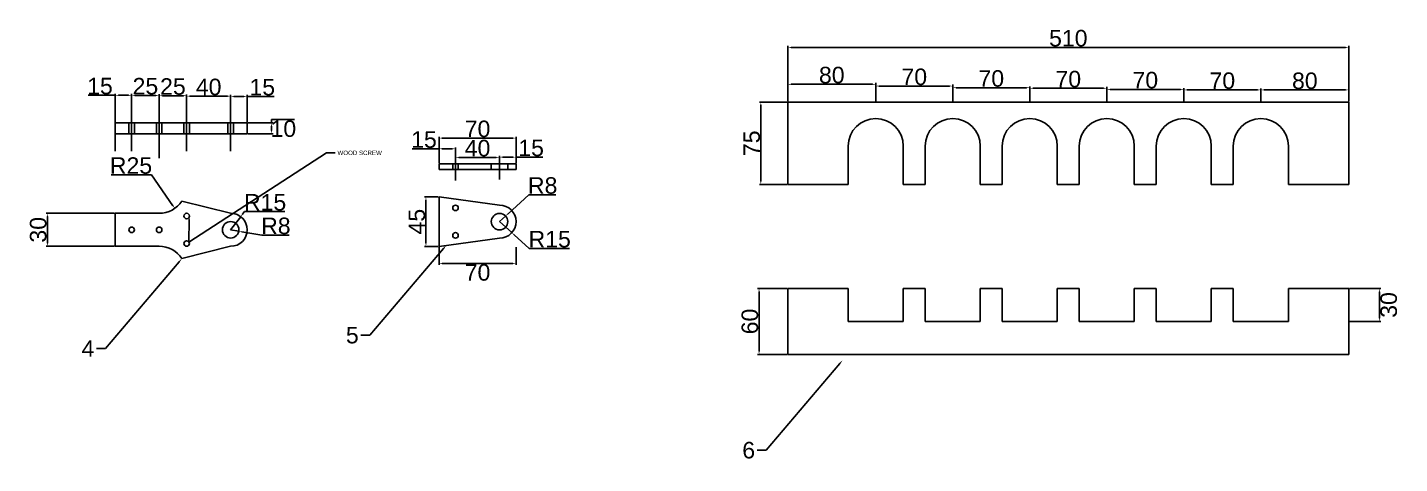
# Model space of a CAD drawing. Header units: millimetres. Extents: x -3009 to 55097, y -2803 to 5841.
# Drawn here: x 23912 to 25159, y 568 to 965 of the extents above; entities that cross this region are included whole.
import ezdxf
from ezdxf import colors
from ezdxf.entities.mleader import LeaderData, LeaderLine
from ezdxf.math import Vec2, Vec3

# ---------------------------------------------------------------- set-up
doc = ezdxf.new("R2010")
doc.units = ezdxf.units.MM
doc.layers.add('DIM', color=10, linetype='Continuous')
doc.layers.add('SC', color=5, linetype='Continuous')
doc.styles.get("Standard").update_dxf_attribs({"font": 'arial.ttf', "height": 15})
doc.dimstyles.new('DIM', dxfattribs={"dimtxt": 15, "dimasz": 3, "dimexe": 1.25, "dimexo": 0.625, "dimtad": 2, "dimtoh": 1, "dimdec": 0, "dimtxsty": 'Standard', "dimcen": 2.5, "dimclrd": 1, "dimclre": 4, "dimclrt": 1, "dimadec": 0, "dimazin": 0, "dimtfac": 1, "dimtdec": 0, "dimtmove": 0, "dimatfit": 3, "dimfxl": 1, "dimtfillclr": 4, "dimarcsym": 0})

# ---------------------------------------------------------------- blocks, each defined once
blk = doc.blocks.new('*D139')
at = {"layer": 'Defpoints', "color": 0, "transparency": 16777216}
for p in [(25113.1, 946.4), (24603.1, 896.8), (25113.1, 896.8)]:
    blk.add_point(p, dxfattribs=at)
at = {"layer": 'DIM', "color": 4, "lineweight": -2, "transparency": 16777216}
for p, q in [((24603.1, 897.4), (24603.1, 947.7)), ((25113.1, 897.4), (25113.1, 947.7))]:
    blk.add_line(p, q, dxfattribs=at)
at = {"layer": 'DIM', "color": 1, "lineweight": -2, "transparency": 16777216}
blk.add_line((24606.1, 946.4), (25110.1, 946.4), dxfattribs=at)
at = {"layer": 'DIM', "color": 1, "transparency": 16777216}
for points in [[(24606.1, 946.9), (24606.1, 945.9), (24603.1, 946.4)], [(25110.1, 946.9), (25110.1, 945.9), (25113.1, 946.4)]]:
    blk.add_solid(points, dxfattribs=at)
at = {"layer": 'DIM', "color": 1, "transparency": 16777216, "insert": (24858.1, 954.7), "char_height": 15, "attachment_point": 5}
blk.add_mtext('510', dxfattribs=at)
blk = doc.blocks.new('*D130')
at = {"layer": 'Defpoints', "color": 0, "transparency": 16777216}
for p in [(24683.1, 912.9), (24603.1, 896.8), (24683.1, 896.8)]:
    blk.add_point(p, dxfattribs=at)
at = {"layer": 'DIM', "color": 4, "lineweight": -2, "transparency": 16777216}
for p, q in [((24603.1, 897.4), (24603.1, 914.2)), ((24683.1, 897.4), (24683.1, 914.2))]:
    blk.add_line(p, q, dxfattribs=at)
at = {"layer": 'DIM', "color": 1, "lineweight": -2, "transparency": 16777216}
blk.add_line((24606.1, 912.9), (24680.1, 912.9), dxfattribs=at)
at = {"layer": 'DIM', "color": 1, "transparency": 16777216}
for points in [[(24606.1, 913.4), (24606.1, 912.4), (24603.1, 912.9)], [(24680.1, 913.4), (24680.1, 912.4), (24683.1, 912.9)]]:
    blk.add_solid(points, dxfattribs=at)
at = {"layer": 'DIM', "color": 1, "transparency": 16777216, "insert": (24643.1, 921.2), "char_height": 15, "attachment_point": 5}
blk.add_mtext('80', dxfattribs=at)
blk = doc.blocks.new('*D131')
at = {"layer": 'Defpoints', "color": 0, "transparency": 16777216}
for p in [(24753.1, 911.3), (24683.1, 896.8), (24753.1, 896.8)]:
    blk.add_point(p, dxfattribs=at)
at = {"layer": 'DIM', "color": 4, "lineweight": -2, "transparency": 16777216}
for p, q in [((24683.1, 897.4), (24683.1, 912.6)), ((24753.1, 897.4), (24753.1, 912.6))]:
    blk.add_line(p, q, dxfattribs=at)
at = {"layer": 'DIM', "color": 1, "lineweight": -2, "transparency": 16777216}
blk.add_line((24686.1, 911.3), (24750.1, 911.3), dxfattribs=at)
at = {"layer": 'DIM', "color": 1, "transparency": 16777216}
for points in [[(24686.1, 911.8), (24686.1, 910.8), (24683.1, 911.3)], [(24750.1, 911.8), (24750.1, 910.8), (24753.1, 911.3)]]:
    blk.add_solid(points, dxfattribs=at)
at = {"layer": 'DIM', "color": 1, "transparency": 16777216, "insert": (24718.1, 919.6), "char_height": 15, "attachment_point": 5}
blk.add_mtext('70', dxfattribs=at)
blk = doc.blocks.new('*D132')
at = {"layer": 'Defpoints', "color": 0, "transparency": 16777216}
for p in [(24823.1, 909.8), (24753.1, 896.8), (24823.1, 896.8)]:
    blk.add_point(p, dxfattribs=at)
at = {"layer": 'DIM', "color": 4, "lineweight": -2, "transparency": 16777216}
for p, q in [((24753.1, 897.4), (24753.1, 911)), ((24823.1, 897.4), (24823.1, 911))]:
    blk.add_line(p, q, dxfattribs=at)
at = {"layer": 'DIM', "color": 1, "lineweight": -2, "transparency": 16777216}
blk.add_line((24756.1, 909.8), (24820.1, 909.8), dxfattribs=at)
at = {"layer": 'DIM', "color": 1, "transparency": 16777216}
for points in [[(24756.1, 910.3), (24756.1, 909.3), (24753.1, 909.8)], [(24820.1, 910.3), (24820.1, 909.3), (24823.1, 909.8)]]:
    blk.add_solid(points, dxfattribs=at)
at = {"layer": 'DIM', "color": 1, "transparency": 16777216, "insert": (24788.1, 918.1), "char_height": 15, "attachment_point": 5}
blk.add_mtext('70', dxfattribs=at)
blk = doc.blocks.new('*D133')
at = {"layer": 'Defpoints', "color": 0, "transparency": 16777216}
for p in [(24893.1, 909.3), (24823.1, 896.8), (24893.1, 896.8)]:
    blk.add_point(p, dxfattribs=at)
at = {"layer": 'DIM', "color": 4, "lineweight": -2, "transparency": 16777216}
for p, q in [((24823.1, 897.4), (24823.1, 910.5)), ((24893.1, 897.4), (24893.1, 910.5))]:
    blk.add_line(p, q, dxfattribs=at)
at = {"layer": 'DIM', "color": 1, "lineweight": -2, "transparency": 16777216}
blk.add_line((24826.1, 909.3), (24890.1, 909.3), dxfattribs=at)
at = {"layer": 'DIM', "color": 1, "transparency": 16777216}
for points in [[(24826.1, 909.8), (24826.1, 908.8), (24823.1, 909.3)], [(24890.1, 909.8), (24890.1, 908.8), (24893.1, 909.3)]]:
    blk.add_solid(points, dxfattribs=at)
at = {"layer": 'DIM', "color": 1, "transparency": 16777216, "insert": (24858.1, 917.5), "char_height": 15, "attachment_point": 5}
blk.add_mtext('70', dxfattribs=at)
blk = doc.blocks.new('*D127')
at = {"layer": 'Defpoints', "color": 0, "transparency": 16777216}
for p in [(24963.1, 908.3), (24893.1, 896.8), (24963.1, 896.8)]:
    blk.add_point(p, dxfattribs=at)
at = {"layer": 'DIM', "color": 4, "lineweight": -2, "transparency": 16777216}
for p, q in [((24893.1, 897.4), (24893.1, 909.5)), ((24963.1, 897.4), (24963.1, 909.5))]:
    blk.add_line(p, q, dxfattribs=at)
at = {"layer": 'DIM', "color": 1, "lineweight": -2, "transparency": 16777216}
blk.add_line((24896.1, 908.3), (24960.1, 908.3), dxfattribs=at)
at = {"layer": 'DIM', "color": 1, "transparency": 16777216}
for points in [[(24896.1, 908.8), (24896.1, 907.8), (24893.1, 908.3)], [(24960.1, 908.8), (24960.1, 907.8), (24963.1, 908.3)]]:
    blk.add_solid(points, dxfattribs=at)
at = {"layer": 'DIM', "color": 1, "transparency": 16777216, "insert": (24928.1, 916.6), "char_height": 15, "attachment_point": 5}
blk.add_mtext('70', dxfattribs=at)
blk = doc.blocks.new('*D128')
at = {"layer": 'Defpoints', "color": 0, "transparency": 16777216}
for p in [(25033.1, 907.8), (24963.1, 896.8), (25033.1, 896.8)]:
    blk.add_point(p, dxfattribs=at)
at = {"layer": 'DIM', "color": 4, "lineweight": -2, "transparency": 16777216}
for p, q in [((24963.1, 897.4), (24963.1, 909)), ((25033.1, 897.4), (25033.1, 909))]:
    blk.add_line(p, q, dxfattribs=at)
at = {"layer": 'DIM', "color": 1, "lineweight": -2, "transparency": 16777216}
blk.add_line((24966.1, 907.8), (25030.1, 907.8), dxfattribs=at)
at = {"layer": 'DIM', "color": 1, "transparency": 16777216}
for points in [[(24966.1, 908.3), (24966.1, 907.3), (24963.1, 907.8)], [(25030.1, 908.3), (25030.1, 907.3), (25033.1, 907.8)]]:
    blk.add_solid(points, dxfattribs=at)
at = {"layer": 'DIM', "color": 1, "transparency": 16777216, "insert": (24998.1, 916.1), "char_height": 15, "attachment_point": 5}
blk.add_mtext('70', dxfattribs=at)
blk = doc.blocks.new('*D129')
at = {"layer": 'Defpoints', "color": 0, "transparency": 16777216}
for p in [(25113.1, 907.8), (25033.1, 896.8), (25113.1, 896.8)]:
    blk.add_point(p, dxfattribs=at)
at = {"layer": 'DIM', "color": 4, "lineweight": -2, "transparency": 16777216}
for p, q in [((25033.1, 897.4), (25033.1, 909)), ((25113.1, 897.4), (25113.1, 909))]:
    blk.add_line(p, q, dxfattribs=at)
at = {"layer": 'DIM', "color": 1, "lineweight": -2, "transparency": 16777216}
blk.add_line((25036.1, 907.8), (25110.1, 907.8), dxfattribs=at)
at = {"layer": 'DIM', "color": 1, "transparency": 16777216}
for points in [[(25036.1, 908.3), (25036.1, 907.3), (25033.1, 907.8)], [(25110.1, 908.3), (25110.1, 907.3), (25113.1, 907.8)]]:
    blk.add_solid(points, dxfattribs=at)
at = {"layer": 'DIM', "color": 1, "transparency": 16777216, "insert": (25073.1, 916), "char_height": 15, "attachment_point": 5}
blk.add_mtext('80', dxfattribs=at)
blk = doc.blocks.new('*D140')
at = {"layer": 'Defpoints', "color": 0, "transparency": 16777216}
for p in [(24578.6, 896.8), (24603.1, 896.8), (24603.1, 821.8)]:
    blk.add_point(p, dxfattribs=at)
at = {"layer": 'DIM', "color": 4, "lineweight": -2, "transparency": 16777216}
for p, q in [((24602.5, 896.8), (24577.4, 896.8)), ((24602.5, 821.8), (24577.4, 821.8))]:
    blk.add_line(p, q, dxfattribs=at)
at = {"layer": 'DIM', "color": 1, "lineweight": -2, "transparency": 16777216}
blk.add_line((24578.6, 824.8), (24578.6, 893.8), dxfattribs=at)
at = {"layer": 'DIM', "color": 1, "transparency": 16777216}
for points in [[(24578.1, 893.8), (24579.1, 893.8), (24578.6, 896.8)], [(24578.1, 824.8), (24579.1, 824.8), (24578.6, 821.8)]]:
    blk.add_solid(points, dxfattribs=at)
at = {"layer": 'DIM', "color": 1, "transparency": 16777216, "insert": (24570.4, 859.3), "char_height": 15, "attachment_point": 5, "rotation": 90}
blk.add_mtext('75', dxfattribs=at)
blk = doc.blocks.new('*D135')
at = {"layer": 'Defpoints', "color": 0, "transparency": 16777216}
for p in [(24577, 727.4), (24603.1, 727.4), (24603.1, 667.4)]:
    blk.add_point(p, dxfattribs=at)
at = {"layer": 'DIM', "color": 4, "lineweight": -2, "transparency": 16777216}
for p, q in [((24602.5, 727.4), (24575.7, 727.4)), ((24602.5, 667.4), (24575.7, 667.4))]:
    blk.add_line(p, q, dxfattribs=at)
at = {"layer": 'DIM', "color": 1, "lineweight": -2, "transparency": 16777216}
blk.add_line((24577, 670.4), (24577, 724.4), dxfattribs=at)
at = {"layer": 'DIM', "color": 1, "transparency": 16777216}
for points in [[(24576.5, 724.4), (24577.5, 724.4), (24577, 727.4)], [(24576.5, 670.4), (24577.5, 670.4), (24577, 667.4)]]:
    blk.add_solid(points, dxfattribs=at)
at = {"layer": 'DIM', "color": 1, "transparency": 16777216, "insert": (24568.7, 697.4), "char_height": 15, "attachment_point": 5, "rotation": 90}
blk.add_mtext('60', dxfattribs=at)
blk = doc.blocks.new('*D136')
at = {"layer": 'Defpoints', "color": 0, "transparency": 16777216}
for p in [(25113.1, 727.4), (25113.1, 697.4), (25141.1, 697.4)]:
    blk.add_point(p, dxfattribs=at)
at = {"layer": 'DIM', "color": 4, "lineweight": -2, "transparency": 16777216}
for p, q in [((25113.8, 727.4), (25142.3, 727.4)), ((25113.8, 697.4), (25142.3, 697.4))]:
    blk.add_line(p, q, dxfattribs=at)
at = {"layer": 'DIM', "color": 1, "lineweight": -2, "transparency": 16777216}
blk.add_line((25141.1, 724.4), (25141.1, 700.4), dxfattribs=at)
at = {"layer": 'DIM', "color": 1, "transparency": 16777216}
for points in [[(25140.6, 724.4), (25141.6, 724.4), (25141.1, 727.4)], [(25140.6, 700.4), (25141.6, 700.4), (25141.1, 697.4)]]:
    blk.add_solid(points, dxfattribs=at)
at = {"layer": 'DIM', "color": 1, "transparency": 16777216, "insert": (25149.4, 712.4), "char_height": 15, "attachment_point": 5, "rotation": 90}
blk.add_mtext('30', dxfattribs=at)
blk = doc.blocks.new('*D170')
at = {"layer": 'Defpoints', "color": 0, "transparency": 16777216}
for p in [(24356.1, 864), (24286.1, 840.6), (24356.1, 840.6)]:
    blk.add_point(p, dxfattribs=at)
at = {"layer": 'DIM', "color": 4, "lineweight": -2, "transparency": 16777216}
for p, q in [((24286.1, 841.3), (24286.1, 865.3)), ((24356.1, 841.3), (24356.1, 865.3))]:
    blk.add_line(p, q, dxfattribs=at)
at = {"layer": 'DIM', "color": 1, "lineweight": -2, "transparency": 16777216}
blk.add_line((24289.1, 864), (24353.1, 864), dxfattribs=at)
at = {"layer": 'DIM', "color": 1, "transparency": 16777216}
for points in [[(24289.1, 864.5), (24289.1, 863.5), (24286.1, 864)], [(24353.1, 864.5), (24353.1, 863.5), (24356.1, 864)]]:
    blk.add_solid(points, dxfattribs=at)
at = {"layer": 'DIM', "color": 1, "transparency": 16777216, "insert": (24321.1, 872.3), "char_height": 15, "attachment_point": 5}
blk.add_mtext('70', dxfattribs=at)
blk = doc.blocks.new('*D166')
at = {"layer": 'Defpoints', "color": 0, "transparency": 16777216}
for p in [(24286.1, 854.3), (24286.1, 840.6), (24301.1, 840.6)]:
    blk.add_point(p, dxfattribs=at)
at = {"layer": 'DIM', "color": 1, "lineweight": -2, "transparency": 16777216}
for p, q in [((24286.1, 854.3), (24261.6, 854.3)), ((24298.1, 854.3), (24289.1, 854.3))]:
    blk.add_line(p, q, dxfattribs=at)
at = {"layer": 'DIM', "color": 4, "lineweight": -2, "transparency": 16777216}
for p, q in [((24286.1, 841.3), (24286.1, 855.5)), ((24301.1, 841.3), (24301.1, 855.5))]:
    blk.add_line(p, q, dxfattribs=at)
at = {"layer": 'DIM', "color": 1, "transparency": 16777216}
for points in [[(24289.1, 854.8), (24289.1, 853.8), (24286.1, 854.3)], [(24298.1, 854.8), (24298.1, 853.8), (24301.1, 854.3)]]:
    blk.add_solid(points, dxfattribs=at)
at = {"layer": 'DIM', "color": 1, "transparency": 16777216, "insert": (24272.4, 862.6), "char_height": 15, "attachment_point": 5}
blk.add_mtext('15', dxfattribs=at)
blk = doc.blocks.new('*D167')
at = {"layer": 'Defpoints', "color": 0, "transparency": 16777216}
for p in [(24301.1, 840.6), (24341.1, 846.5), (24341.1, 840.6)]:
    blk.add_point(p, dxfattribs=at)
at = {"layer": 'DIM', "color": 4, "lineweight": -2, "transparency": 16777216}
for p, q in [((24301.1, 841.3), (24301.1, 847.7)), ((24341.1, 841.3), (24341.1, 847.7))]:
    blk.add_line(p, q, dxfattribs=at)
at = {"layer": 'DIM', "color": 1, "lineweight": -2, "transparency": 16777216}
blk.add_line((24304.1, 846.5), (24338.1, 846.5), dxfattribs=at)
at = {"layer": 'DIM', "color": 1, "transparency": 16777216}
for points in [[(24304.1, 847), (24304.1, 846), (24301.1, 846.5)], [(24338.1, 847), (24338.1, 846), (24341.1, 846.5)]]:
    blk.add_solid(points, dxfattribs=at)
at = {"layer": 'DIM', "color": 1, "transparency": 16777216, "insert": (24321.1, 854.8), "char_height": 15, "attachment_point": 5}
blk.add_mtext('40', dxfattribs=at)
blk = doc.blocks.new('*D160')
at = {"layer": 'Defpoints', "color": 0, "transparency": 16777216}
for p in [(24341.1, 840.6), (24356.1, 846.7), (24356.1, 840.6)]:
    blk.add_point(p, dxfattribs=at)
at = {"layer": 'DIM', "color": 4, "lineweight": -2, "transparency": 16777216}
for p, q in [((24341.1, 841.3), (24341.1, 848)), ((24356.1, 841.3), (24356.1, 848))]:
    blk.add_line(p, q, dxfattribs=at)
at = {"layer": 'DIM', "color": 1, "lineweight": -2, "transparency": 16777216}
for p, q in [((24344.1, 846.7), (24353.1, 846.7)), ((24356.1, 846.7), (24380.5, 846.7))]:
    blk.add_line(p, q, dxfattribs=at)
at = {"layer": 'DIM', "color": 1, "transparency": 16777216}
for points in [[(24344.1, 847.2), (24344.1, 846.2), (24341.1, 846.7)], [(24353.1, 847.2), (24353.1, 846.2), (24356.1, 846.7)]]:
    blk.add_solid(points, dxfattribs=at)
at = {"layer": 'DIM', "color": 1, "transparency": 16777216, "insert": (24369.8, 855), "char_height": 15, "attachment_point": 5}
blk.add_mtext('15', dxfattribs=at)
blk = doc.blocks.new('*D168')
at = {"layer": 'Defpoints', "color": 0, "transparency": 16777216}
for p in [(24286.1, 810.6), (24274.2, 765.6), (24286.1, 765.6)]:
    blk.add_point(p, dxfattribs=at)
at = {"layer": 'DIM', "color": 4, "lineweight": -2, "transparency": 16777216}
for p, q in [((24285.4, 810.6), (24273, 810.6)), ((24285.4, 765.6), (24273, 765.6))]:
    blk.add_line(p, q, dxfattribs=at)
at = {"layer": 'DIM', "color": 1, "lineweight": -2, "transparency": 16777216}
blk.add_line((24274.2, 807.6), (24274.2, 768.6), dxfattribs=at)
at = {"layer": 'DIM', "color": 1, "transparency": 16777216}
for points in [[(24273.7, 807.6), (24274.7, 807.6), (24274.2, 810.6)], [(24273.7, 768.6), (24274.7, 768.6), (24274.2, 765.6)]]:
    blk.add_solid(points, dxfattribs=at)
at = {"layer": 'DIM', "color": 1, "transparency": 16777216, "insert": (24266, 788.1), "char_height": 15, "attachment_point": 5, "rotation": 90}
blk.add_mtext('45', dxfattribs=at)
blk = doc.blocks.new('*D161')
at = {"layer": 'Defpoints', "color": 0, "transparency": 16777216}
for p in [(24341.1, 788.1), (24346.6, 793.2)]:
    blk.add_point(p, dxfattribs=at)
at = {"layer": 'DIM', "color": 1, "lineweight": -2, "transparency": 16777216}
for p, q in [((24367.6, 812.6), (24348.8, 795.2)), ((24392.4, 812.6), (24367.6, 812.6)), ((24341.1, 788.1), (24346.6, 793.2))]:
    blk.add_line(p, q, dxfattribs=at)
at = {"layer": 'DIM', "color": 1, "transparency": 16777216}
blk.add_solid([(24348.4, 795.6), (24349.1, 794.9), (24346.6, 793.2)], dxfattribs=at)
at = {"layer": 'DIM', "color": 1, "transparency": 16777216, "insert": (24380.3, 820.9), "char_height": 15, "attachment_point": 5}
blk.add_mtext('R8', dxfattribs=at)
blk = doc.blocks.new('*D169')
at = {"layer": 'Defpoints', "color": 0, "transparency": 16777216}
for p in [(24341.1, 788.1), (24352.2, 778.1)]:
    blk.add_point(p, dxfattribs=at)
at = {"layer": 'DIM', "color": 1, "lineweight": -2, "transparency": 16777216}
for p, q in [((24341.1, 788.1), (24352.2, 778.1)), ((24368.1, 763.8), (24354.5, 776.1)), ((24404.7, 763.8), (24368.1, 763.8))]:
    blk.add_line(p, q, dxfattribs=at)
at = {"layer": 'DIM', "color": 1, "transparency": 16777216}
blk.add_solid([(24354.8, 776.5), (24354.1, 775.7), (24352.2, 778.1)], dxfattribs=at)
at = {"layer": 'DIM', "color": 1, "transparency": 16777216, "insert": (24386.7, 772.1), "char_height": 15, "attachment_point": 5}
blk.add_mtext('R15', dxfattribs=at)
blk = doc.blocks.new('*D171')
at = {"layer": 'Defpoints', "color": 0, "transparency": 16777216}
for p in [(23991.7, 902.9), (23991.7, 877.8), (24006.7, 877.8)]:
    blk.add_point(p, dxfattribs=at)
at = {"layer": 'DIM', "color": 1, "lineweight": -2, "transparency": 16777216}
for p, q in [((23991.7, 902.9), (23967.2, 902.9)), ((24003.7, 902.9), (23994.7, 902.9))]:
    blk.add_line(p, q, dxfattribs=at)
at = {"layer": 'DIM', "color": 4, "lineweight": -2, "transparency": 16777216}
for p, q in [((23991.7, 878.4), (23991.7, 904.2)), ((24006.7, 878.4), (24006.7, 904.2))]:
    blk.add_line(p, q, dxfattribs=at)
at = {"layer": 'DIM', "color": 1, "transparency": 16777216}
for points in [[(23994.7, 903.4), (23994.7, 902.4), (23991.7, 902.9)], [(24003.7, 903.4), (24003.7, 902.4), (24006.7, 902.9)]]:
    blk.add_solid(points, dxfattribs=at)
at = {"layer": 'DIM', "color": 1, "transparency": 16777216, "insert": (23977.9, 911.2), "char_height": 15, "attachment_point": 5}
blk.add_mtext('15', dxfattribs=at)
blk = doc.blocks.new('*D172')
at = {"layer": 'Defpoints', "color": 0, "transparency": 16777216}
for p in [(24031.7, 902.8), (24006.7, 877.8), (24031.7, 877.8)]:
    blk.add_point(p, dxfattribs=at)
at = {"layer": 'DIM', "color": 4, "lineweight": -2, "transparency": 16777216}
for p, q in [((24006.7, 878.4), (24006.7, 904)), ((24031.7, 878.4), (24031.7, 904))]:
    blk.add_line(p, q, dxfattribs=at)
at = {"layer": 'DIM', "color": 1, "lineweight": -2, "transparency": 16777216}
blk.add_line((24009.7, 902.8), (24028.7, 902.8), dxfattribs=at)
at = {"layer": 'DIM', "color": 1, "transparency": 16777216}
for points in [[(24009.7, 903.3), (24009.7, 902.3), (24006.7, 902.8)], [(24028.7, 903.3), (24028.7, 902.3), (24031.7, 902.8)]]:
    blk.add_solid(points, dxfattribs=at)
at = {"layer": 'DIM', "color": 1, "transparency": 16777216, "insert": (24019.2, 911.1), "char_height": 15, "attachment_point": 5}
blk.add_mtext('25', dxfattribs=at)
blk = doc.blocks.new('*D173')
at = {"layer": 'Defpoints', "color": 0, "transparency": 16777216}
for p in [(24056.7, 902.5), (24031.7, 877.8), (24056.7, 877.8)]:
    blk.add_point(p, dxfattribs=at)
at = {"layer": 'DIM', "color": 4, "lineweight": -2, "transparency": 16777216}
for p, q in [((24031.7, 878.4), (24031.7, 903.7)), ((24056.7, 878.4), (24056.7, 903.7))]:
    blk.add_line(p, q, dxfattribs=at)
at = {"layer": 'DIM', "color": 1, "lineweight": -2, "transparency": 16777216}
blk.add_line((24034.7, 902.5), (24053.7, 902.5), dxfattribs=at)
at = {"layer": 'DIM', "color": 1, "transparency": 16777216}
for points in [[(24034.7, 903), (24034.7, 902), (24031.7, 902.5)], [(24053.7, 903), (24053.7, 902), (24056.7, 902.5)]]:
    blk.add_solid(points, dxfattribs=at)
at = {"layer": 'DIM', "color": 1, "transparency": 16777216, "insert": (24044.2, 910.8), "char_height": 15, "attachment_point": 5}
blk.add_mtext('25', dxfattribs=at)
blk = doc.blocks.new('*D174')
at = {"layer": 'Defpoints', "color": 0, "transparency": 16777216}
for p in [(24096.7, 902.1), (24056.7, 877.8), (24096.7, 877.8)]:
    blk.add_point(p, dxfattribs=at)
at = {"layer": 'DIM', "color": 4, "lineweight": -2, "transparency": 16777216}
for p, q in [((24056.7, 878.4), (24056.7, 903.4)), ((24096.7, 878.4), (24096.7, 903.4))]:
    blk.add_line(p, q, dxfattribs=at)
at = {"layer": 'DIM', "color": 1, "lineweight": -2, "transparency": 16777216}
blk.add_line((24059.7, 902.1), (24093.7, 902.1), dxfattribs=at)
at = {"layer": 'DIM', "color": 1, "transparency": 16777216}
for points in [[(24059.7, 902.6), (24059.7, 901.6), (24056.7, 902.1)], [(24093.7, 902.6), (24093.7, 901.6), (24096.7, 902.1)]]:
    blk.add_solid(points, dxfattribs=at)
at = {"layer": 'DIM', "color": 1, "transparency": 16777216, "insert": (24076.7, 910.4), "char_height": 15, "attachment_point": 5}
blk.add_mtext('40', dxfattribs=at)
blk = doc.blocks.new('*D175')
at = {"layer": 'Defpoints', "color": 0, "transparency": 16777216}
for p in [(24111.7, 901.9), (24096.7, 877.8), (24111.7, 877.8)]:
    blk.add_point(p, dxfattribs=at)
at = {"layer": 'DIM', "color": 4, "lineweight": -2, "transparency": 16777216}
for p, q in [((24096.7, 878.4), (24096.7, 903.2)), ((24111.7, 878.4), (24111.7, 903.2))]:
    blk.add_line(p, q, dxfattribs=at)
at = {"layer": 'DIM', "color": 1, "lineweight": -2, "transparency": 16777216}
for p, q in [((24099.7, 901.9), (24108.7, 901.9)), ((24111.7, 901.9), (24136.1, 901.9))]:
    blk.add_line(p, q, dxfattribs=at)
at = {"layer": 'DIM', "color": 1, "transparency": 16777216}
for points in [[(24099.7, 902.4), (24099.7, 901.4), (24096.7, 901.9)], [(24108.7, 902.4), (24108.7, 901.4), (24111.7, 901.9)]]:
    blk.add_solid(points, dxfattribs=at)
at = {"layer": 'DIM', "color": 1, "transparency": 16777216, "insert": (24125.4, 910.2), "char_height": 15, "attachment_point": 5}
blk.add_mtext('15', dxfattribs=at)
blk = doc.blocks.new('*D176')
at = {"layer": 'Defpoints', "color": 0, "transparency": 16777216}
for p in [(24111.7, 877.8), (24133.9, 877.8), (24111.7, 867.8)]:
    blk.add_point(p, dxfattribs=at)
at = {"layer": 'DIM', "color": 4, "lineweight": -2, "transparency": 16777216}
for p, q in [((24112.3, 877.8), (24135.2, 877.8)), ((24112.3, 867.8), (24135.2, 867.8))]:
    blk.add_line(p, q, dxfattribs=at)
at = {"layer": 'DIM', "color": 1, "lineweight": -2, "transparency": 16777216}
for p, q in [((24133.9, 877.8), (24133.9, 880.8)), ((24133.9, 880.8), (24154.6, 880.8)), ((24133.9, 870.8), (24133.9, 874.8))]:
    blk.add_line(p, q, dxfattribs=at)
at = {"layer": 'DIM', "color": 1, "transparency": 16777216}
for points in [[(24133.4, 874.8), (24134.4, 874.8), (24133.9, 877.8)], [(24133.4, 870.8), (24134.4, 870.8), (24133.9, 867.8)]]:
    blk.add_solid(points, dxfattribs=at)
at = {"layer": 'DIM', "color": 1, "transparency": 16777216, "insert": (24144.6, 872.5), "char_height": 15, "attachment_point": 5}
blk.add_mtext('10', dxfattribs=at)
blk = doc.blocks.new('*D162')
at = {"layer": 'Defpoints', "color": 0, "transparency": 16777216}
for p in [(24105.8, 792.6), (24096.7, 780.7)]:
    blk.add_point(p, dxfattribs=at)
at = {"layer": 'DIM', "color": 1, "lineweight": -2, "transparency": 16777216}
for p, q in [((24096.7, 780.7), (24105.8, 792.6)), ((24109.4, 797.4), (24107.6, 795)), ((24146, 797.4), (24109.4, 797.4))]:
    blk.add_line(p, q, dxfattribs=at)
at = {"layer": 'DIM', "color": 1, "transparency": 16777216}
blk.add_solid([(24107.2, 795.3), (24108, 794.7), (24105.8, 792.6)], dxfattribs=at)
at = {"layer": 'DIM', "color": 1, "transparency": 16777216, "insert": (24128, 805.6), "char_height": 15, "attachment_point": 5}
blk.add_mtext('R15', dxfattribs=at)
blk = doc.blocks.new('*D163')
at = {"layer": 'Defpoints', "color": 0, "transparency": 16777216}
for p in [(24096.7, 780.7), (24104, 779.4)]:
    blk.add_point(p, dxfattribs=at)
at = {"layer": 'DIM', "color": 1, "lineweight": -2, "transparency": 16777216}
for p, q in [((24096.7, 780.7), (24104, 779.4)), ((24125.1, 775.9), (24107, 778.9)), ((24149.9, 775.9), (24125.1, 775.9))]:
    blk.add_line(p, q, dxfattribs=at)
at = {"layer": 'DIM', "color": 1, "transparency": 16777216}
blk.add_solid([(24107.1, 779.4), (24106.9, 778.4), (24104, 779.4)], dxfattribs=at)
at = {"layer": 'DIM', "color": 1, "transparency": 16777216, "insert": (24137.8, 784.2), "char_height": 15, "attachment_point": 5}
blk.add_mtext('R8', dxfattribs=at)
blk = doc.blocks.new('*D164')
at = {"layer": 'Defpoints', "color": 0, "transparency": 16777216}
for p in [(24031.7, 820.7), (24045.9, 800.1)]:
    blk.add_point(p, dxfattribs=at)
at = {"layer": 'DIM', "color": 1, "lineweight": -2, "transparency": 16777216}
for p, q in [((23988.1, 830.7), (24024.7, 830.7)), ((24024.7, 830.7), (24044.2, 802.6))]:
    blk.add_line(p, q, dxfattribs=at)
at = {"layer": 'DIM', "color": 1, "transparency": 16777216}
blk.add_solid([(24044.6, 802.9), (24043.8, 802.3), (24045.9, 800.1)], dxfattribs=at)
at = {"layer": 'DIM', "color": 1, "transparency": 16777216, "insert": (24006.1, 839), "char_height": 15, "attachment_point": 5}
blk.add_mtext('R25', dxfattribs=at)
blk = doc.blocks.new('*D177')
at = {"layer": 'Defpoints', "color": 0, "transparency": 16777216}
for p in [(23930.1, 795.7), (23991.7, 795.7), (23991.7, 765.7)]:
    blk.add_point(p, dxfattribs=at)
at = {"layer": 'DIM', "color": 4, "lineweight": -2, "transparency": 16777216}
for p, q in [((23991, 795.7), (23928.9, 795.7)), ((23991, 765.7), (23928.9, 765.7))]:
    blk.add_line(p, q, dxfattribs=at)
at = {"layer": 'DIM', "color": 1, "lineweight": -2, "transparency": 16777216}
blk.add_line((23930.1, 768.7), (23930.1, 792.7), dxfattribs=at)
at = {"layer": 'DIM', "color": 1, "transparency": 16777216}
for points in [[(23929.6, 792.7), (23930.6, 792.7), (23930.1, 795.7)], [(23929.6, 768.7), (23930.6, 768.7), (23930.1, 765.7)]]:
    blk.add_solid(points, dxfattribs=at)
at = {"layer": 'DIM', "color": 1, "transparency": 16777216, "insert": (23921.8, 780.7), "char_height": 15, "attachment_point": 5, "rotation": 90}
blk.add_mtext('30', dxfattribs=at)
blk = doc.blocks.new('*D165')
at = {"layer": 'Defpoints', "color": 0, "transparency": 16777216}
for p in [(24286.1, 765.6), (24356.1, 765.6), (24356.1, 750.2)]:
    blk.add_point(p, dxfattribs=at)
at = {"layer": 'SC', "color": 4, "lineweight": -2, "transparency": 16777216}
for p, q in [((24286.1, 765), (24286.1, 748.9)), ((24356.1, 765), (24356.1, 748.9))]:
    blk.add_line(p, q, dxfattribs=at)
at = {"layer": 'SC', "color": 1, "lineweight": -2, "transparency": 16777216}
blk.add_line((24289.1, 750.2), (24353.1, 750.2), dxfattribs=at)
at = {"layer": 'SC', "color": 1, "transparency": 16777216}
for points in [[(24289.1, 750.7), (24289.1, 749.7), (24286.1, 750.2)], [(24353.1, 750.7), (24353.1, 749.7), (24356.1, 750.2)]]:
    blk.add_solid(points, dxfattribs=at)
at = {"layer": 'SC', "color": 1, "transparency": 16777216, "insert": (24321.1, 741.9), "char_height": 15, "attachment_point": 5}
blk.add_mtext('70', dxfattribs=at)

msp = doc.modelspace()

# ---------------------------------------------------------------- linework, layer by layer
for p, q in [((23991.7, 892), (23991.7, 852)), ((24006.7, 892), (24006.7, 852)), ((24031.7, 892), (24031.7, 852)), ((24056.7, 892), (24056.7, 852)), ((24096.7, 892), (24096.7, 852)), ((24603.1, 896.8), (24603.1, 821.8)), ((24603.1, 821.8), (24603.1, 896.8)), ((24603.1, 896.8), (25113.1, 896.8)), ((25113.1, 896.8), (25113.1, 821.8)), ((23991.7, 877.8), (24006.7, 877.8)), ((23991.7, 867.8), (23991.7, 877.8)), ((24004.2, 877.8), (24004.2, 867.8)), ((24006.7, 877.8), (24031.7, 877.8)), ((24009.2, 877.8), (24009.2, 867.8)), ((24029.2, 877.8), (24029.2, 867.8)), ((24031.7, 877.8), (24056.7, 877.8)), ((24034.2, 877.8), (24034.2, 867.8)), ((24054.2, 877.8), (24054.2, 867.8)), ((24056.7, 877.8), (24096.7, 877.8)), ((24059.2, 877.8), (24059.2, 867.8)), ((24094.2, 877.8), (24094.2, 867.8)), ((24096.7, 877.8), (24111.7, 877.8)), ((24099.2, 877.8), (24099.2, 867.8)), ((24111.7, 877.8), (24111.7, 867.8)), ((24111.7, 867.8), (23991.7, 867.8)), ((24031.7, 845.7), (24031.7, 852)), ((24658.1, 856.8), (24658.1, 821.8)), ((24658.1, 821.8), (24658.1, 856.8)), ((24708.1, 856.8), (24708.1, 821.8)), ((24728.1, 856.8), (24728.1, 821.8)), ((24778.1, 856.8), (24778.1, 821.8)), ((24798.1, 856.8), (24798.1, 821.8)), ((24848.1, 856.8), (24848.1, 821.8)), ((24868.1, 856.8), (24868.1, 821.8)), ((24918.1, 856.8), (24918.1, 821.8)), ((24938.1, 856.8), (24938.1, 821.8)), ((24988.1, 856.8), (24988.1, 821.8)), ((25008.1, 856.8), (25008.1, 821.8)), ((25058.1, 856.8), (25058.1, 821.8)), ((24286.1, 840.6), (24301.1, 840.6)), ((24286.1, 835.6), (24286.1, 840.6)), ((24298.6, 835.6), (24298.6, 840.6)), ((24301.1, 835.6), (24301.1, 846.2)), ((24301.1, 840.6), (24341.1, 840.6)), ((24303.6, 835.6), (24303.6, 840.6)), ((24333.6, 835.6), (24333.6, 840.6)), ((24341.1, 826.3), (24341.1, 846.2)), ((24341.1, 840.6), (24356.1, 840.6)), ((24348.6, 835.6), (24348.6, 840.6)), ((24356.1, 840.6), (24356.1, 835.6)), ((24356.1, 835.6), (24286.1, 835.6)), ((24301.1, 835.6), (24301.1, 825.5)), ((24658.1, 821.8), (24603.1, 821.8)), ((24708.1, 821.8), (24728.1, 821.8)), ((24778.1, 821.8), (24798.1, 821.8)), ((24848.1, 821.8), (24868.1, 821.8)), ((24918.1, 821.8), (24938.1, 821.8)), ((24988.1, 821.8), (25008.1, 821.8)), ((25058.1, 821.8), (25113.1, 821.8)), ((24096.7, 795.7), (24052.4, 806.7)), ((24286.1, 800.6), (24286.1, 810.6)), ((24286.1, 810.6), (24341.1, 803.1)), ((24286.1, 800.6), (24286.1, 775.6)), ((23991.7, 765.7), (23991.7, 795.7)), ((24031.7, 795.7), (23991.7, 795.7)), ((24286.1, 775.6), (24286.1, 765.6)), ((24031.7, 765.7), (23991.7, 765.7)), ((24096.7, 765.7), (24052.4, 754.6)), ((24286.1, 765.6), (24341.1, 773.1)), ((24603.1, 727.4), (24603.1, 667.4)), ((24603.1, 727.4), (24658.1, 727.4)), ((24658.1, 727.4), (24658.1, 697.4)), ((24708.1, 727.4), (24728.1, 727.4)), ((24708.1, 697.4), (24708.1, 727.4)), ((24728.1, 727.4), (24728.1, 697.4)), ((24778.1, 727.4), (24798.1, 727.4)), ((24778.1, 697.4), (24778.1, 727.4)), ((24798.1, 727.4), (24798.1, 697.4)), ((24848.1, 727.4), (24868.1, 727.4)), ((24848.1, 697.4), (24848.1, 727.4)), ((24868.1, 727.4), (24868.1, 697.4)), ((24918.1, 727.4), (24938.1, 727.4)), ((24918.1, 697.4), (24918.1, 727.4)), ((24938.1, 727.4), (24938.1, 697.4)), ((24988.1, 727.4), (25008.1, 727.4)), ((24988.1, 697.4), (24988.1, 727.4)), ((25008.1, 727.4), (25008.1, 697.4)), ((25058.1, 727.4), (25113.1, 727.4)), ((25058.1, 697.4), (25058.1, 727.4)), ((25113.1, 727.4), (25113.1, 667.4)), ((24658.1, 697.4), (24683.1, 697.4)), ((24683.1, 697.4), (24708.1, 697.4)), ((24728.1, 697.4), (24753.1, 697.4)), ((24753.1, 697.4), (24778.1, 697.4)), ((24798.1, 697.4), (24823.1, 697.4)), ((24823.1, 697.4), (24848.1, 697.4)), ((24868.1, 697.4), (24893.1, 697.4)), ((24893.1, 697.4), (24918.1, 697.4)), ((24938.1, 697.4), (24963.1, 697.4)), ((24963.1, 697.4), (24988.1, 697.4)), ((25008.1, 697.4), (25033.1, 697.4)), ((25033.1, 697.4), (25058.1, 697.4)), ((24603.1, 667.4), (25113.1, 667.4))]:
    msp.add_line(p, q)
for centre, radius in [((24301.1, 800.6), 2.5), ((24056.7, 793.2), 2.5), ((24096.7, 780.7), 7.5), ((24341.1, 788.1), 7.5), ((24006.7, 780.7), 2.5), ((24031.7, 780.7), 2.5), ((24301.1, 775.6), 2.5), ((24056.7, 768.2), 2.5)]:
    msp.add_circle(centre, radius)
for centre, radius, start, end in [((24683.1, 856.8), 25, 0, 180), ((24753.1, 856.8), 25, 0, 180), ((24823.1, 856.8), 25, 0, 180), ((24893.1, 856.8), 25, 0, 180), ((24963.1, 856.8), 25, 0, 180), ((25033.1, 856.8), 25, 0, 180), ((24031.7, 820.7), 25, 270, 326.1143), ((24341.1, 788.1), 15, 270, 90), ((24096.7, 780.7), 15, 270, 90), ((24031.7, 740.7), 25, 33.8857, 90)]:
    msp.add_arc(centre, radius, start, end)

# ---------------------------------------------------------------- dimensions: what is measured, and where the dimension line sits
at = {"layer": 'DIM'}
for base, p1, p2, picture, middle in [((25113.1, 946.4), (24603.1, 896.8), (25113.1, 896.8), '*D139', (24858.1, 954.7)), ((24683.1, 912.9), (24603.1, 896.8), (24683.1, 896.8), '*D130', (24643.1, 921.2)), ((24753.1, 911.3), (24683.1, 896.8), (24753.1, 896.8), '*D131', (24718.1, 919.6)), ((24823.1, 909.8), (24753.1, 896.8), (24823.1, 896.8), '*D132', (24788.1, 918.1)), ((24893.1, 909.3), (24823.1, 896.8), (24893.1, 896.8), '*D133', (24858.1, 917.5)), ((24963.1, 908.3), (24893.1, 896.8), (24963.1, 896.8), '*D127', (24928.1, 916.6)), ((25033.1, 907.8), (24963.1, 896.8), (25033.1, 896.8), '*D128', (24998.1, 916.1)), ((25113.1, 907.8), (25033.1, 896.8), (25113.1, 896.8), '*D129', (25073.1, 916)), ((23991.7, 902.9), (24006.7, 877.8), (23991.7, 877.8), '*D171', (23977.9, 911.2)), ((24031.7, 902.8), (24006.7, 877.8), (24031.7, 877.8), '*D172', (24019.2, 911.1)), ((24056.7, 902.5), (24031.7, 877.8), (24056.7, 877.8), '*D173', (24044.2, 910.8)), ((24096.7, 902.1), (24056.7, 877.8), (24096.7, 877.8), '*D174', (24076.7, 910.4)), ((24111.7, 901.9), (24096.7, 877.8), (24111.7, 877.8), '*D175', (24125.4, 910.2)), ((24356.1, 864), (24286.1, 840.6), (24356.1, 840.6), '*D170', (24321.1, 872.3)), ((24286.1, 854.3), (24301.1, 840.6), (24286.1, 840.6), '*D166', (24272.4, 862.6)), ((24341.1, 846.5), (24301.1, 840.6), (24341.1, 840.6), '*D167', (24321.1, 854.8)), ((24356.1, 846.7), (24341.1, 840.6), (24356.1, 840.6), '*D160', (24369.8, 855))]:
    dim = msp.add_linear_dim(base=base, p1=p1, p2=p2, dimstyle='DIM', dxfattribs=at)
    dim.commit()
    dim.dimension.update_dxf_attribs({"geometry": picture, "text_midpoint": middle})
for base, p1, p2, picture, middle in [((24578.6, 896.8), (24603.1, 821.8), (24603.1, 896.8), '*D140', (24570.4, 859.3)), ((24133.9, 877.8), (24111.7, 867.8), (24111.7, 877.8), '*D176', (24144.6, 872.5)), ((24274.2, 765.6), (24286.1, 810.6), (24286.1, 765.6), '*D168', (24266, 788.1)), ((23930.1, 795.7), (23991.7, 765.7), (23991.7, 795.7), '*D177', (23921.8, 780.7)), ((24577, 727.4), (24603.1, 667.4), (24603.1, 727.4), '*D135', (24568.7, 697.4)), ((25141.1, 697.4), (25113.1, 727.4), (25113.1, 697.4), '*D136', (25149.4, 712.4))]:
    dim = msp.add_linear_dim(base=base, p1=p1, p2=p2, angle=90, dimstyle='DIM', dxfattribs=at)
    dim.commit()
    dim.dimension.update_dxf_attribs({"geometry": picture, "text_midpoint": middle})
for center, mpoint, picture, middle in [((24031.7, 820.7), (24045.9, 800.1), '*D164', (24006.1, 830.7)), ((24341.1, 788.1), (24346.6, 793.2), '*D161', (24380.3, 812.6))]:
    dim = msp.add_radius_dim(center=center, mpoint=mpoint, dimstyle='DIM', dxfattribs=at)
    dim.commit()
    dim.dimension.update_dxf_attribs({"geometry": picture, "text_midpoint": middle, "dimtype": 164})
for center, mpoint, picture, middle in [((24096.7, 780.7), (24105.8, 792.6), '*D162', (24128, 805.6)), ((24096.6524, 780.6634), (24104.0489, 779.4214), '*D163', (24137.8062, 784.1749)), ((24341.1, 788.1), (24352.2, 778.1), '*D169', (24386.7, 772.1))]:
    dim = msp.add_radius_dim(center=center, mpoint=mpoint, dimstyle='DIM', dxfattribs=at)
    dim.commit()
    dim.dimension.update_dxf_attribs({"geometry": picture, "text_midpoint": middle})
at = {"layer": 'SC'}
dim = msp.add_linear_dim(base=(24356.1, 750.2), p1=(24286.1, 765.6), p2=(24356.1, 765.6), dimstyle='DIM', dxfattribs=at)
dim.commit()
dim.dimension.update_dxf_attribs({"geometry": '*D165', "text_midpoint": (24321.1, 741.9)})

# ---------------------------------------------------------------- leaders
ml = msp.add_multileader_mtext('Standard')
ml.set_content('5', color=256)
ml.set_leader_properties()
ml.build(insert=Vec2(0, 0))
ctx = ml.context
ctx.base_point, ctx.char_height, ctx.plane_origin = Vec3(24201.1, 684.9), 15, Vec3(24292.7, 766.7)
ctx.text_align_type = 2
notes = []
notes.append((ctx, [(0, (1, 1, 0), (24223.1, 684.9), (-1, 0), 8, [(0, [(24292.7, 766.7)], 0, [])])]))
ctx.mtext.insert, ctx.mtext.alignment, ctx.mtext.flow_direction = Vec3(24213.1, 692.5), 3, 5
ml = msp.add_multileader_mtext('Standard')
ml.set_content('4', color=256)
ml.set_leader_properties()
ml.build(insert=Vec2(0, 0))
ctx = ml.context
ctx.base_point, ctx.char_height, ctx.plane_origin = Vec3(23960.5, 672.8), 15, Vec3(24052.4, 754.6)
ctx.text_align_type = 2
notes.append((ctx, [(0, (1, 1, 0), (23982.8, 672.8), (-1, 0), 8, [(0, [(24052.4, 754.6)], 0, [])])]))
ctx.mtext.insert, ctx.mtext.alignment, ctx.mtext.flow_direction = Vec3(23972.8, 680.3), 3, 5
ml = msp.add_multileader_mtext('Standard')
ml.set_content('6', color=256)
ml.set_leader_properties()
ml.build(insert=Vec2(0, 0))
ctx = ml.context
ctx.base_point, ctx.char_height, ctx.plane_origin = Vec3(24561.5, 580.4), 15, Vec3(24652.9, 662.2)
ctx.text_align_type = 2
notes.append((ctx, [(0, (1, 1, 0), (24583.4, 580.4), (-1, 0), 8, [(0, [(24652.9, 662.2)], 0, [])])]))
ctx.mtext.insert, ctx.mtext.alignment, ctx.mtext.flow_direction = Vec3(24573.4, 588), 3, 5
ml = msp.add_multileader_mtext('Standard', dxfattribs=at)
ml.set_content('WOOD SCREW', color=256)
ml.set_leader_properties()
ml.build(insert=Vec2(0, 0))
ctx = ml.context
ctx.base_point, ctx.plane_origin = Vec3(24191.8, 850.6), Vec3(24059, 794.1)
notes.append((ctx, [(0, (1, 1, 0), (24183.8, 850.6), (1, 0), 8, [(1, [(24059, 794.1), (24058.8, 769.5)], 0, [])])]))
ctx.mtext.insert, ctx.mtext.flow_direction = Vec3(24193.8, 852.6), 5
for ctx, leaders in notes:
    for number, flags, end, landing, length, lines in leaders:
        leader = LeaderData()
        leader.index, (leader.has_last_leader_line, leader.has_dogleg_vector, leader.attachment_direction) = number, flags
        leader.last_leader_point, leader.dogleg_vector, leader.dogleg_length = Vec3(end), Vec3(landing), length
        for number, points, colour, breaks in lines:
            line = LeaderLine()
            line.index, line.vertices, line.color, line.breaks = number, Vec3.list(points), colors.encode_raw_color(colour), breaks
            leader.lines.append(line)
        ctx.leaders.append(leader)

doc.saveas('drawing.dxf')
